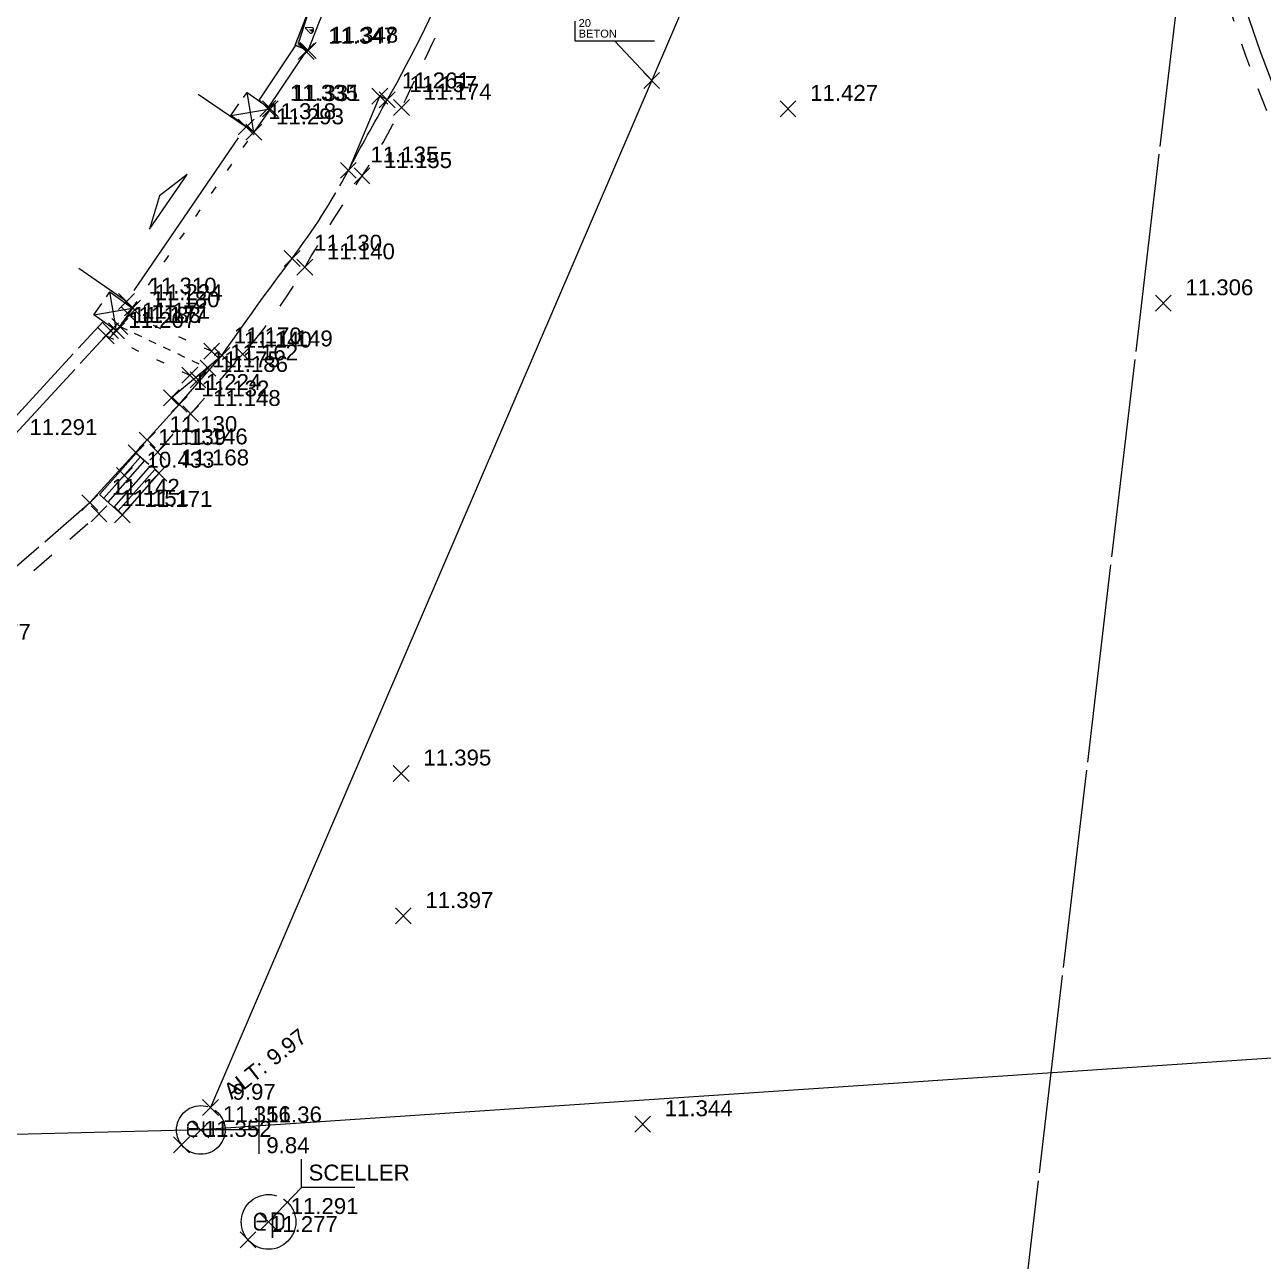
# Model space of a CAD drawing. Header units: metres. Extents: x 1224602 to 1224842, y 7187490 to 7187733.
# Drawn here: x 1224706.18 to 1224721.76, y 7187596.14 to 7187611.69 of the extents above; entities that cross this region are included whole.
import ezdxf
from ezdxf.enums import TextEntityAlignment as Align

# ---------------------------------------------------------------- set-up
doc = ezdxf.new("R2010")
doc.units = ezdxf.units.M
doc.header["$PDMODE"] = 3
doc.header["$PDSIZE"] = 0.1
for name, pattern in [('LL_0822', [2.5, 2.5, 0]), ('LL_0824', [0.35, 0.1, -0.25]), ('LL_0827', [0.2, 0.1, -0.1]), ('LL_0829', [0.6, 0.3, -0.3]), ('SL_1146', [2.5, 2.5, 0]), ('Socle_Continu', [2.5, 2.5, 0]), ('YL_2901', [2.5, 2.5, 0])]:
    doc.linetypes.add(name, pattern=pattern)
for name, color, linetype, lineweight in [('CLOTU_SCS', 212, 'Socle_Continu', 13), ('GAZFL_SCS', 40, 'Socle_Continu', 13), ('SIGTA_SCI', 7, 'Socle_Continu', 13), ('SIGTO_SCI', 255, 'Socle_Continu', 13), ('VOIRI_SCS', 7, 'Socle_Continu', 13)]:
    doc.layers.add(name, color=color, linetype=linetype, lineweight=lineweight)
for name, color, linetype, lineweight, true_color in [('EAUPL_SCI', 5, 'Socle_Continu', 13, 0x0000ff), ('EAUPL_SCS', 5, 'Socle_Continu', 13, 0x0000ff), ('EAUUS_PSI', 7, 'Socle_Continu', 13, 0x7f3f00), ('EAUUS_SCI', 7, 'Socle_Continu', 13, 0x7f3f00), ('EAUUS_SCS', 7, 'Socle_Continu', 13, 0x7f3f00), ('EAUUS_SCT', 7, 'Socle_Continu', 13, 0x7f3f00), ('SIGTS_PSS', 7, 'Socle_Continu', 13, 0x9966cc)]:
    doc.layers.add(name, color=color, linetype=linetype, lineweight=lineweight, true_color=true_color)
doc.styles.add('Reseaux', font='arial.ttf')
doc.styles.get("Standard").update_dxf_attribs({"font": 'arial.ttf'})
doc.linetypes.add('CL_0181', pattern='A,3,-0.15,0.4,-0.381,["eu",Standard,S=0.254,R=0,X=-0.2,Y=-0.1],-0.381,0.4,-0.15', length=4.862)

# ---------------------------------------------------------------- blocks, each defined once
blk = doc.blocks.new('YP_1521')
at = {"layer": 'SIGTO_SCI', "color": 7, "linetype": 'Socle_Continu'}
blk.add_point((0, 0), dxfattribs=at)
at = {"layer": 'SIGTA_SCI', "linetype": 'Socle_Continu'}
blk.add_attdef('ALT', (0.278, 0.099), '', height=0.2, dxfattribs=at)
at = {"layer": 'SIGTA_SCI', "linetype": 'Socle_Continu', "flags": 9}
blk.add_attdef('CALQUE_ALT', (1.69, -1.18), '', height=0.2, dxfattribs=at)
at = {"layer": 'SIGTO_SCI', "linetype": 'Socle_Continu', "flags": 9}
for tag, p in [('ID', (1.69, 0.105)), ('NATURE', (1.69, -0.216)), ('FAMILLE', (1.69, -0.538)), ('CALQUE', (1.69, -0.859)), ('PCRS', (1.69, -1.823))]:
    blk.add_attdef(tag, p, '', height=0.2, dxfattribs=at)
blk = doc.blocks.new('CP_0161')
at = {"layer": 'EAUUS_SCS', "linetype": 'Socle_Continu', "const_width": 0.0333, "flags": 128}
for points in [[(-0.071, -0.125), (-0.195, -0.125, -0.405328), (-0.27, -0.05), (-0.27, 0.075, -0.999132), (-0.071, 0.075), (-0.071, 0.025), (-0.245, 0.025)], [(0.054, 0.175), (0.054, -0.038, 0.410802), (0.141, -0.125), (0.253, -0.125), (0.253, 0.175)]]:
    blk.add_lwpolyline(points, format="xyb", dxfattribs=at)
at = {"layer": 'EAUUS_SCS', "linetype": 'Socle_Continu'}
blk.add_circle((0, 0), 0.5, dxfattribs=at)
at = {"layer": 'EAUUS_SCS', "linetype": 'Socle_Continu', "flags": 9}
for tag, p in [('ID', (0.989, 0.577)), ('NATURE', (0.989, 0.255)), ('FAMILLE', (0.989, -0.066)), ('CALQUE', (0.989, -0.387)), ('PCRS', (0.989, -0.709)), ('TYPE', (0.989, -1.03))]:
    blk.add_attdef(tag, p, '', height=0.2, dxfattribs=at)
blk = doc.blocks.new('BP_0081')
at = {"layer": 'EAUPL_SCS', "linetype": 'Socle_Continu', "const_width": 0.0333, "flags": 128}
for points in [[(-0.051, -0.144), (-0.176, -0.144, -0.424), (-0.251, -0.069), (-0.251, 0.056, -0.997785), (-0.051, 0.056), (-0.051, 0.006), (-0.226, 0.006)], [(0.073, -0.295), (0.073, 0.156), (0.186, 0.156, -0.410802), (0.273, 0.068), (0.273, -0.062, -0.396178), (0.186, -0.144), (0.098, -0.144)]]:
    blk.add_lwpolyline(points, format="xyb", dxfattribs=at)
at = {"layer": 'EAUPL_SCS', "linetype": 'Socle_Continu'}
blk.add_circle((0, 0), 0.5, dxfattribs=at)
at = {"layer": 'EAUPL_SCS', "linetype": 'Socle_Continu', "flags": 9}
for tag, p in [('ID', (0.931, 0.67)), ('NATURE', (0.931, 0.348)), ('FAMILLE', (0.931, 0.027)), ('CALQUE', (0.931, -0.294)), ('PCRS', (0.931, -0.615)), ('TYPE', (0.931, -0.937))]:
    blk.add_attdef(tag, p, '', height=0.2, dxfattribs=at)
blk = doc.blocks.new('BP_0089')
at = {"layer": 'EAUPL_SCS', "linetype": 'Socle_Continu'}
for p, q in [((1, 0.813), (-0.001, 0.812)), ((0, 0.625), (1, 0.626)), ((1, 0.376), (0, 0.375)), ((0, 0.187), (1, 0.188))]:
    blk.add_line(p, q, dxfattribs=at)
at = {"layer": 'EAUPL_SCS', "linetype": 'Socle_Continu', "flags": 128}
blk.add_lwpolyline([(0, 0), (-0.001, 1), (0.999, 1), (1, 0.001)], close=True, dxfattribs=at)
at = {"layer": 'EAUPL_SCS', "linetype": 'Socle_Continu', "flags": 9}
for tag, p in [('ID', (1.216, 0.998)), ('NATURE', (1.216, 0.676)), ('FAMILLE', (1.216, 0.355)), ('CALQUE', (1.216, 0.034)), ('PCRS', (1.216, -0.287))]:
    blk.add_attdef(tag, p, '', height=0.2, dxfattribs=at)
blk = doc.blocks.new('LP_0841')
at = {"layer": 'VOIRI_SCS', "linetype": 'Socle_Continu', "flags": 128}
blk.add_lwpolyline([(0, 0), (0, 0.5), (1, 0)], dxfattribs=at)
at = {"layer": 'VOIRI_SCS', "linetype": 'Socle_Continu', "flags": 9}
for tag, p in [('ID', (1.428, 0.548)), ('NATURE', (1.428, 0.227)), ('FAMILLE', (1.428, -0.095)), ('CALQUE', (1.428, -0.416)), ('PCRS', (1.428, -0.737))]:
    blk.add_attdef(tag, p, '', height=0.2, dxfattribs=at)
blk = doc.blocks.new('LP_0842')
at = {"layer": 'VOIRI_SCS', "linetype": 'Socle_Continu', "flags": 128}
blk.add_lwpolyline([(1, 0), (1, 0.5), (0, 0)], dxfattribs=at)
at = {"layer": 'VOIRI_SCS', "linetype": 'Socle_Continu', "flags": 9}
for tag, p in [('ID', (1.488, 0.614)), ('NATURE', (1.488, 0.292)), ('FAMILLE', (1.488, -0.029)), ('CALQUE', (1.488, -0.35)), ('PCRS', (1.488, -0.672))]:
    blk.add_attdef(tag, p, '', height=0.2, dxfattribs=at)
blk = doc.blocks.new('SP_1162')
at = {"layer": 'CLOTU_SCS', "linetype": 'Socle_Continu'}
for p, q in [((0, 0), (1, 1)), ((0, 1), (1, 0))]:
    blk.add_line(p, q, dxfattribs=at)
at = {"layer": 'CLOTU_SCS', "linetype": 'Socle_Continu', "flags": 128}
blk.add_lwpolyline([(1, 0), (0, 0), (0, 1), (1, 1)], close=True, dxfattribs=at)
at = {"layer": 'CLOTU_SCS', "linetype": 'Socle_Continu', "flags": 9}
for tag, p in [('ID', (1.089, 0.299)), ('NATURE', (1.089, -0.022)), ('FAMILLE', (1.089, -0.344)), ('CALQUE', (1.089, -0.665)), ('PCRS', (1.089, -0.986))]:
    blk.add_attdef(tag, p, '', height=0.2, dxfattribs=at)
blk = doc.blocks.new('SP_1161')
at = {"layer": 'CLOTU_SCS', "linetype": 'Socle_Continu'}
for p, q in [((0, 0), (0, 0.2745)), ((1, 0.2745), (1, 0)), ((0.5, 0.1545), (0.3438, 0.103)), ((0.6563, 0.103), (0.5, 0.1545)), ((0.3438, 0.103), (0.6563, 0.103)), ((0.0625, 0), (0.9375, 0))]:
    blk.add_line(p, q, dxfattribs=at)
at = {"layer": 'CLOTU_SCS', "linetype": 'Socle_Continu', "flags": 9}
for tag, p in [('ID', (1.3598, 0.3853)), ('NATURE', (1.3598, 0.0641)), ('FAMILLE', (1.3598, -0.2572)), ('CALQUE', (1.3598, -0.5785)), ('PCRS', (1.3598, -0.8998))]:
    blk.add_attdef(tag, p, '', height=0.2, dxfattribs=at)
blk = doc.blocks.new('JP_0703')
at = {"layer": 'GAZFL_SCS', "linetype": 'Socle_Continu'}
blk.add_hatch(color=256, dxfattribs=at).paths.add_polyline_path([(0, 0), (0, 0.359), (1, 0.359), (0.088, 0.3)])
h = blk.add_hatch(color=256, dxfattribs=at)
edge = h.paths.add_edge_path()
edge.add_line((0.505, 0.179), (0.471, 0.106))
edge.add_line((0.471, 0.106), (0.471, 0.096))
edge.add_ellipse((0.505, 0.099), major_axis=(-0.0336, 0), ratio=0.758629, start_angle=5.446, end_angle=174.554)
edge.add_line((0.538, 0.096), (0.538, 0.106))
edge.add_line((0.538, 0.106), (0.505, 0.179))
at = {"layer": 'GAZFL_SCS', "linetype": 'Socle_Continu', "flags": 128}
blk.add_lwpolyline([(0, 0.359), (0, 0), (1, 0), (1, 0.359)], close=True, dxfattribs=at)
at = {"layer": 'GAZFL_SCS', "linetype": 'Socle_Continu'}
blk.add_lwpolyline([(0, 0), (0, 0.359), (1, 0.359), (0.088, 0.3)], close=True, dxfattribs=at)
blk.add_lwpolyline([(0.578, 0.106), (0.578, 0.124), (0.505, 0.281), (0.432, 0.124), (0.432, 0.106, 0.066358), (0.436, 0.095, 0.1059), (0.452, 0.076, 0.086348), (0.476, 0.064, 0.076263), (0.505, 0.059, 0.076263), (0.534, 0.064, 0.086348), (0.557, 0.076, 0.1059), (0.574, 0.095, 0.066358)], format="xyb", close=True, dxfattribs=at)
at = {"layer": 'GAZFL_SCS', "linetype": 'Socle_Continu', "flags": 9}
for tag, p in [('ID', (1.013, 0.696)), ('NATURE', (1.013, 0.374)), ('FAMILLE', (1.013, 0.053)), ('CALQUE', (1.013, -0.268)), ('PCRS', (1.013, -0.589))]:
    blk.add_attdef(tag, p, '', height=0.2, dxfattribs=at)
blk = doc.blocks.new('*U37')
at = {"layer": 'EAUPL_SCI', "linetype": 'Socle_Continu'}
blk.add_line((0.414, 0.433), (0, 0), dxfattribs=at)
at = {"layer": 'EAUPL_SCI', "linetype": 'Socle_Continu', "flags": 128}
blk.add_lwpolyline([(1.087, 0.433), (0.414, 0.433), (0.414, 0.79)], dxfattribs=at)
at = {"layer": 'EAUPL_SCI', "linetype": 'Socle_Continu'}
blk.add_point((0, 0), dxfattribs=at)
blk.add_attdef('TXT', (0.503, 0.52), '', height=0.2, dxfattribs=at)
at = {"layer": 'EAUPL_SCI', "linetype": 'Socle_Continu', "flags": 9}
for tag, p in [('ID', (1.967, 0.144)), ('NATURE', (1.967, -0.177)), ('FAMILLE', (1.967, -0.499)), ('CALQUE', (1.967, -0.82)), ('PCRS', (1.967, -1.141))]:
    blk.add_attdef(tag, p, '', height=0.2, dxfattribs=at)
blk = doc.blocks.new('*U81')
at = {"layer": 'EAUUS_SCI', "linetype": 'Socle_Continu'}
blk.add_line((-0.926, 0.992), (0, 0), dxfattribs=at)
at = {"layer": 'EAUUS_SCI', "linetype": 'Socle_Continu', "flags": 128}
blk.add_lwpolyline([(0.074, 0.992), (-1.926, 0.992), (-1.926, 2.63)], dxfattribs=at)
at = {"layer": 'EAUUS_SCI', "linetype": 'Socle_Continu'}
blk.add_point((0, 0), dxfattribs=at)
for tag, p in [('TYPE', (-1.838, 2.425)), ('DIAM', (-1.838, 2.155)), ('NBR', (-1.838, 1.876)), ('LARG', (-1.838, 1.611)), ('HAUT', (-1.838, 1.345)), ('MATER', (-1.838, 1.079))]:
    blk.add_attdef(tag, p, '', height=0.2, dxfattribs=at)
at = {"layer": 'EAUUS_SCI', "linetype": 'Socle_Continu', "flags": 9}
for tag, p in [('ID', (2.47, 1.418)), ('NATURE', (2.47, 1.097)), ('FAMILLE', (2.47, 0.776)), ('CALQUE', (2.47, 0.454))]:
    blk.add_attdef(tag, p, '', height=0.2, dxfattribs=at)
blk = doc.blocks.new('CP_2101')
at = {"layer": 'EAUUS_PSI', "linetype": 'Socle_Continu'}
blk.add_line((0.733, 0), (0, 0), dxfattribs=at)
at = {"layer": 'EAUUS_PSI', "linetype": 'Socle_Continu', "flags": 128}
blk.add_lwpolyline([(0.733, -0.3), (0.733, 0.3)], dxfattribs=at)
at = {"layer": 'EAUUS_PSI', "linetype": 'Socle_Continu'}
blk.add_point((0, 0), dxfattribs=at)
at = {"layer": 'EAUUS_PSI', "linetype": 'Socle_Continu', "style": 'Reseaux', "flags": 9}
for tag, p in [('ID', (2.525, 0.541)), ('NATURE', (2.525, 0.22))]:
    blk.add_attdef(tag, p, '', height=0.2, dxfattribs=at)
at = {"layer": 'EAUUS_PSI', "linetype": 'Socle_Continu'}
for tag, p in [('TAMPON', (0.824, 0.196)), ('RADIER', (0.824, -0.192))]:
    blk.add_attdef(tag, text='', height=0.2, dxfattribs=at).set_placement(p, align=Align.MIDDLE_LEFT)
at = {"layer": 'EAUUS_PSI', "linetype": 'Socle_Continu', "flags": 9}
for tag, p in [('FAMILLE', (2.525, -0.101)), ('CALQUE', (2.525, -0.423))]:
    blk.add_attdef(tag, p, '', height=0.2, dxfattribs=at)
blk = doc.blocks.new('CP_0169')
at = {"layer": 'EAUUS_SCI', "linetype": 'Socle_Continu'}
blk.add_point((0, 0), dxfattribs=at)
at = {"layer": 'EAUUS_SCI', "linetype": 'Socle_Continu', "insert": (0.268, 0.01), "char_height": 0.2, "attachment_point": 4}
blk.add_mtext_dynamic_manual_height_columns('\\pxql;ALT:', width=0.46273, gutter_width=1, heights=[0], dxfattribs=at)
at = {"layer": 'EAUUS_SCI', "linetype": 'Socle_Continu', "style": 'Reseaux', "flags": 9}
for tag, p in [('ID', (2.066, 0.187)), ('NATURE', (2.066, -0.134))]:
    blk.add_attdef(tag, p, '', height=0.2, dxfattribs=at)
at = {"layer": 'EAUUS_SCI', "linetype": 'Socle_Continu'}
blk.add_attdef('ALT', text='', height=0.2, dxfattribs=at).set_placement((0.952, 0.01), align=Align.MIDDLE_LEFT)
at = {"layer": 'EAUUS_SCI', "linetype": 'Socle_Continu', "flags": 9}
for tag, p in [('FAMILLE', (2.066, -0.456)), ('CALQUE', (2.066, -0.777)), ('TYPE', (2.066, -1.098))]:
    blk.add_attdef(tag, p, '', height=0.2, dxfattribs=at)

msp = doc.modelspace()

# ---------------------------------------------------------------- linework, layer by layer
at = {"layer": 'CLOTU_SCS', "linetype": 'SL_1146', "flags": 128}
for points in [[(1224709.125, 7187610.732), (1224709.595, 7187611.434)], [(1224709.248, 7187610.645), (1224709.72, 7187611.35)], [(1224688.137, 7187600.246), (1224693.511, 7187600.6), (1224695.502, 7187600.91), (1224697.397, 7187601.394), (1224699.285, 7187602.149), (1224701.052, 7187603.022), (1224702.731, 7187604.058), (1224704.326, 7187605.24), (1224705.857, 7187606.537), (1224707.166, 7187607.957)], [(1224688.132, 7187600.096), (1224693.527, 7187600.451), (1224695.532, 7187600.763), (1224697.444, 7187601.251), (1224699.346, 7187602.012), (1224701.125, 7187602.89), (1224702.816, 7187603.933), (1224704.419, 7187605.122), (1224705.961, 7187606.429), (1224707.289, 7187607.87)]]:
    msp.add_lwpolyline(points, dxfattribs=at)
at = {"layer": 'EAUUS_SCT', "linetype": 'CL_0181', "flags": 128}
for points in [[(1224719.622, 7187623.902), (1224708.517, 7187598.069)], [(1224738.541, 7187599.807), (1224708.396, 7187597.788)], [(1224708.396, 7187597.788), (1224684.316, 7187597.188)]]:
    msp.add_lwpolyline(points, dxfattribs=at)
at = {"layer": 'SIGTS_PSS', "linetype": 'YL_2901', "flags": 128}
msp.add_lwpolyline([(1224718.643, 7187594.665), (1224724.194, 7187641.786), (1224743.464, 7187686.347), (1224774.759, 7187705.496), (1224807.6, 7187693.028), (1224838.124, 7187643.847), (1224818.746, 7187610.542), (1224772.174, 7187599.12)], close=True, dxfattribs=at)
at = {"layer": 'VOIRI_SCS', "linetype": 'LL_0822', "flags": 128}
for points in [[(1224765.756, 7187604.088), (1224760.753, 7187603.568), (1224760.261, 7187603.519), (1224753.736, 7187602.864), (1224749.646, 7187602.456), (1224746.617, 7187602.155), (1224740.935, 7187601.591), (1224738.063, 7187601.312), (1224737.046, 7187601.286), (1224736.029, 7187601.284), (1224735.519, 7187601.299), (1224735.009, 7187601.328), (1224734.5, 7187601.373), (1224733.992, 7187601.434), (1224733.486, 7187601.513), (1224732.984, 7187601.609), (1224732.485, 7187601.723), (1224731.992, 7187601.856), (1224731.497, 7187602.009), (1224731.007, 7187602.178), (1224730.521, 7187602.36), (1224730.04, 7187602.556), (1224729.565, 7187602.767), (1224729.097, 7187602.992), (1224728.637, 7187603.232), (1224728.186, 7187603.489), (1224727.652, 7187603.823), (1224727.134, 7187604.18), (1224726.631, 7187604.56), (1224726.145, 7187604.961), (1224725.676, 7187605.381), (1224725.226, 7187605.821), (1224724.794, 7187606.279), (1224724.382, 7187606.754), (1224724.063, 7187607.152), (1224723.757, 7187607.561), (1224723.463, 7187607.979), (1224723.183, 7187608.406), (1224722.916, 7187608.842), (1224722.663, 7187609.286), (1224722.425, 7187609.739), (1224722.203, 7187610.199), (1224722.035, 7187610.577), (1224721.878, 7187610.959), (1224721.731, 7187611.346), (1224721.595, 7187611.737), (1224721.469, 7187612.131), (1224721.354, 7187612.529), (1224721.249, 7187612.93), (1224721.155, 7187613.333), (1224721.071, 7187613.739), (1224720.997, 7187614.146), (1224720.934, 7187614.556), (1224720.882, 7187614.967), (1224720.842, 7187615.379), (1224720.814, 7187615.791), (1224720.798, 7187616.205), (1224720.794, 7187616.618), (1224720.817, 7187617.333), (1224720.876, 7187618.046), (1224720.97, 7187618.755), (1224721.097, 7187619.459), (1224721.256, 7187620.156), (1224721.443, 7187620.845), (1224721.656, 7187621.527), (1224721.892, 7187622.201), (1224722.242, 7187623.106), (1224722.611, 7187624.003), (1224723.962, 7187627.17), (1224724.393, 7187628.153), (1224727.055, 7187634.359), (1224730.809, 7187643.029), (1224731.312, 7187644.19), (1224731.69, 7187645.009), (1224732.487, 7187646.877), (1224732.887, 7187647.833), (1224734.074, 7187650.571), (1224734.978, 7187652.717), (1224735.302, 7187653.413), (1224735.711, 7187654.302), (1224736.233, 7187655.516), (1224736.644, 7187656.479), (1224737.872, 7187659.325), (1224738.555, 7187660.943), (1224738.975, 7187661.854), (1224739.77, 7187663.709), (1224740.175, 7187664.642), (1224743.342, 7187671.957), (1224744.161, 7187673.942), (1224744.471, 7187674.59), (1224745.44, 7187676.888), (1224745.87, 7187677.87), (1224748.547, 7187684.085), (1224750.938, 7187689.568), (1224751.235, 7187690.257), (1224751.547, 7187690.936), (1224751.713, 7187691.27), (1224751.887, 7187691.598), (1224752.073, 7187691.919), (1224752.27, 7187692.232), (1224752.481, 7187692.537), (1224752.704, 7187692.834), (1224752.937, 7187693.125), (1224753.179, 7187693.409), (1224753.686, 7187693.96), (1224754.213, 7187694.495), (1224754.825, 7187695.082), (1224755.139, 7187695.366), (1224755.458, 7187695.641), (1224755.785, 7187695.905), (1224756.121, 7187696.157), (1224756.466, 7187696.395), (1224756.821, 7187696.618), (1224757.187, 7187696.825), (1224757.562, 7187697.016), (1224757.945, 7187697.193), (1224758.335, 7187697.355), (1224758.732, 7187697.503), (1224759.134, 7187697.638), (1224759.54, 7187697.76), (1224759.95, 7187697.87), (1224760.391, 7187697.974), (1224760.833, 7187698.065), (1224761.278, 7187698.141), (1224761.724, 7187698.204), (1224762.172, 7187698.251), (1224762.621, 7187698.284), (1224763.07, 7187698.301), (1224763.52, 7187698.303), (1224763.969, 7187698.289), (1224764.418, 7187698.258), (1224764.865, 7187698.212), (1224765.311, 7187698.149), (1224765.754, 7187698.071), (1224766.194, 7187697.978), (1224766.631, 7187697.869), (1224767.063, 7187697.746), (1224768.022, 7187697.426), (1224773.664, 7187695.365), (1224774.65, 7187694.999), (1224776.541, 7187694.297), (1224779.551, 7187693.215), (1224781.452, 7187692.517), (1224782.409, 7187692.163), (1224789.02, 7187689.748), (1224794.812, 7187687.649), (1224796.715, 7187686.936), (1224798.63, 7187686.235), (1224799.594, 7187685.906), (1224800.392, 7187685.602), (1224801.043, 7187685.358), (1224803.602, 7187684.417), (1224803.974, 7187684.275), (1224804.587, 7187684.058), (1224805.769, 7187683.62), (1224806.716, 7187683.256), (1224807.657, 7187682.876), (1224808.591, 7187682.475), (1224809.514, 7187682.049), (1224810.425, 7187681.594), (1224810.873, 7187681.354), (1224811.317, 7187681.104), (1224811.754, 7187680.844), (1224812.183, 7187680.573), (1224812.604, 7187680.289), (1224813.017, 7187679.994), (1224813.369, 7187679.725), (1224813.713, 7187679.446), (1224814.05, 7187679.159), (1224814.381, 7187678.864), (1224815.024, 7187678.251), (1224815.642, 7187677.613), (1224816.239, 7187676.956), (1224816.815, 7187676.282), (1224817.369, 7187675.59), (1224817.897, 7187674.879), (1224818.235, 7187674.394), (1224818.558, 7187673.899), (1224818.865, 7187673.395), (1224819.16, 7187672.883), (1224819.488, 7187672.293), (1224819.967, 7187671.428), (1224820.285, 7187670.855), (1224821.615, 7187668.148), (1224823.356, 7187664.533), (1224824.765, 7187661.692), (1224826.493, 7187658.166), (1224826.933, 7187657.251), (1224827.826, 7187655.428), (1224828.265, 7187654.541), (1224830.023, 7187650.926), (1224830.695, 7187649.575), (1224831.02, 7187648.894), (1224831.329, 7187648.204), (1224831.622, 7187647.498), (1224831.888, 7187646.782), (1224832.12, 7187646.056), (1224832.222, 7187645.689), (1224832.313, 7187645.319), (1224832.392, 7187644.947), (1224832.461, 7187644.572), (1224832.571, 7187643.818), (1224832.654, 7187643.059), (1224832.718, 7187642.298), (1224832.774, 7187641.498), (1224832.817, 7187640.698), (1224832.843, 7187639.897), (1224832.85, 7187639.256), (1224832.849, 7187639.095), (1224832.831, 7187638.292), (1224832.784, 7187637.491), (1224832.702, 7187636.693), (1224832.647, 7187636.296), (1224832.58, 7187635.901), (1224832.498, 7187635.484), (1224832.404, 7187635.07), (1224832.186, 7187634.248), (1224831.932, 7187633.433), (1224831.652, 7187632.626), (1224831.532, 7187632.297), (1224831.354, 7187631.826), (1224831.034, 7187631.034), (1224830.683, 7187630.259), (1224830.494, 7187629.878), (1224830.292, 7187629.504), (1224829.941, 7187628.912), (1224829.563, 7187628.335), (1224829.163, 7187627.771), (1224828.749, 7187627.217), (1224828.586, 7187627.004), (1224827.897, 7187626.129), (1224827.459, 7187625.596), (1224827.012, 7187625.072), (1224826.463, 7187624.456), (1224825.9, 7187623.852), (1224825.327, 7187623.257), (1224824.746, 7187622.67), (1224824.554, 7187622.48), (1224823.566, 7187621.515), (1224822.372, 7187620.376), (1224821.202, 7187619.29), (1224820.605, 7187618.762), (1224820.096, 7187618.333), (1224819.995, 7187618.25), (1224819.369, 7187617.756), (1224818.732, 7187617.277), (1224817.439, 7187616.343)], [(1224706.999, 7187605.677), (1224707.722, 7187606.465), (1224708.125, 7187606.913), (1224708.659, 7187607.529)], [(1224689.809, 7187598.948), (1224690.84, 7187598.995), (1224691.603, 7187599.034), (1224691.842, 7187599.048), (1224692.366, 7187599.084), (1224693.128, 7187599.15), (1224693.889, 7187599.235), (1224694.647, 7187599.341), (1224695.401, 7187599.471), (1224696.149, 7187599.625), (1224696.891, 7187599.808), (1224697.443, 7187599.965), (1224697.991, 7187600.139), (1224698.534, 7187600.328), (1224699.071, 7187600.533), (1224699.603, 7187600.753), (1224700.128, 7187600.987), (1224700.648, 7187601.234), (1224701.161, 7187601.495), (1224701.17, 7187601.5), (1224701.667, 7187601.768), (1224702.166, 7187602.053), (1224702.659, 7187602.35), (1224703.144, 7187602.658), (1224703.622, 7187602.977), (1224704.092, 7187603.307), (1224704.554, 7187603.648), (1224705.009, 7187603.998), (1224705.515, 7187604.407), (1224706.014, 7187604.825), (1224706.999, 7187605.677)]]:
    msp.add_lwpolyline(points, dxfattribs=at)
msp.add_lwpolyline([(1224708.659, 7187607.529, -0.008716), (1224709.544, 7187608.747, 0.038404), (1224710.252, 7187609.856, -0.00666), (1224710.742, 7187610.742, 0.030928), (1224711.633, 7187612.556, -0.003445), (1224711.84, 7187613.044), (1224713.495, 7187616.867), (1224713.898, 7187617.802), (1224714.715, 7187619.67), (1224715.126, 7187620.596), (1224716.749, 7187624.346), (1224718.919, 7187629.362), (1224719.276, 7187630.193), (1224720.648, 7187633.389), (1224721.058, 7187634.314), (1224722.076, 7187636.668), (1224722.268, 7187637.111), (1224724.256, 7187641.759), (1224725.07, 7187643.617), (1224725.481, 7187644.541), (1224726.27, 7187646.385), (1224726.698, 7187647.323), (1224727.373, 7187648.914), (1224730.291, 7187655.662), (1224730.71, 7187656.624), (1224731.505, 7187658.475), (1224731.901, 7187659.4), (1224732.838, 7187661.527), (1224737.534, 7187672.401), (1224737.927, 7187673.325), (1224738.322, 7187674.257), (1224739.227, 7187676.315), (1224740.334, 7187678.891), (1224740.735, 7187679.819), (1224744.681, 7187688.986), (1224746.133, 7187692.369)], format="xyb", dxfattribs=at)
at = {"layer": 'VOIRI_SCS', "linetype": 'LL_0829', "flags": 128}
for points in [[(1224707.853, 7187606.311), (1224708.268, 7187606.794), (1224708.923, 7187607.543, 0.050103), (1224709.705, 7187608.638, -0.019695), (1224710.424, 7187609.786, 0.036797), (1224710.922, 7187610.645, 0.003984), (1224711.803, 7187612.5, 0.00713), (1224712.008, 7187612.956), (1224714.059, 7187617.711), (1224714.884, 7187619.587), (1224716.93, 7187624.259), (1224719.092, 7187629.291), (1224719.165, 7187629.254), (1224719.215, 7187629.302), (1224719.249, 7187629.358)], [(1224723.576, 7187607.477, -0.05811), (1224722.001, 7187610.156, -0.047132), (1224720.969, 7187613.258, -0.060293), (1224720.612, 7187616.599, -0.048381), (1224720.954, 7187619.679, -0.038777), (1224721.709, 7187622.26, -0.009806), (1224722.442, 7187624.086), (1224723.739, 7187627.14), (1224723.683, 7187627.222), (1224723.615, 7187627.362)]]:
    msp.add_lwpolyline(points, format="xyb", dxfattribs=at)
at = {"layer": 'VOIRI_SCS', "linetype": 'LL_0824', "flags": 128}
for points in [[(1224707.537, 7187608.125), (1224709.064, 7187610.337)], [(1224708.532, 7187607.581), (1224707.499, 7187608.036)], [(1224707.206, 7187607.776), (1224708.258, 7187607.279), (1224708.36, 7187607.222)]]:
    msp.add_lwpolyline(points, dxfattribs=at)
at = {"layer": 'VOIRI_SCS', "linetype": 'LL_0827', "flags": 128}
msp.add_lwpolyline([(1224707.378, 7187607.893), (1224708.486, 7187607.369)], dxfattribs=at)
at = {"layer": 'VOIRI_SCS', "linetype": 'LL_0829', "flags": 128}
msp.add_lwpolyline([(1224689.8, 7187598.76), (1224690.82, 7187598.787), (1224691.591, 7187598.84), (1224691.856, 7187598.863), (1224692.363, 7187598.908), (1224693.136, 7187598.983), (1224693.907, 7187599.071), (1224694.675, 7187599.174), (1224695.439, 7187599.299), (1224696.198, 7187599.449), (1224696.95, 7187599.629), (1224697.505, 7187599.786), (1224698.056, 7187599.961), (1224698.602, 7187600.153), (1224699.142, 7187600.362), (1224699.676, 7187600.586), (1224700.205, 7187600.824), (1224700.727, 7187601.076), (1224701.244, 7187601.34), (1224701.273, 7187601.355), (1224701.754, 7187601.616), (1224702.257, 7187601.903), (1224702.754, 7187602.2), (1224703.243, 7187602.509), (1224703.725, 7187602.829), (1224704.199, 7187603.16), (1224704.666, 7187603.501), (1224705.124, 7187603.853), (1224705.631, 7187604.262), (1224706.13, 7187604.681), (1224707.115, 7187605.536)], dxfattribs=at)

# ---------------------------------------------------------------- block references
at = {"layer": 'CLOTU_SCS', "linetype": 'Socle_Continu', "xscale": 2.659786162442797, "yscale": 2.659786162442797, "rotation": 55.57013881049378}
msp.add_blockref('SP_1161', (1224707.461, 7187608.208), dxfattribs=at)
at = {"layer": 'CLOTU_SCS', "color": 6, "linetype": 'Socle_Continu'}
for p, xscale, yscale, rotation in [((1224709.064, 7187610.337), 0.3583339667203305, 0.3583339667203305, 54.6176759774476), ((1224707.335, 7187607.838), 0.35076092211051, 0.35076092211051, 54.83416184898099)]:
    msp.add_blockref('SP_1162', p, dxfattribs=dict(at, xscale=xscale, yscale=yscale, rotation=rotation))
at = {"layer": 'EAUPL_SCI', "linetype": 'Socle_Continu'}
msp.add_blockref('*U37', (1224709.248, 7187596.632), dxfattribs=at).add_auto_attribs({'TXT': 'SCELLER'})
at = {"layer": 'EAUPL_SCS', "linetype": 'Socle_Continu', "xscale": 0.6964618222955244, "yscale": 0.3849032440265037, "rotation": 48.48149622513311}
msp.add_blockref('BP_0089', (1224707.408, 7187605.525), dxfattribs=at)
at = {"layer": 'EAUPL_SCS', "linetype": 'Socle_Continu', "xscale": 0.6880163445048886, "yscale": 0.6880163445048886}
msp.add_blockref('BP_0081', (1224709.248, 7187596.632), dxfattribs=at)
at = {"layer": 'EAUUS_PSI', "linetype": 'Socle_Continu'}
msp.add_blockref('CP_2101', (1224708.396, 7187597.788), dxfattribs=at).add_auto_attribs({'TAMPON': '11.36', 'RADIER': '9.84'})
at = {"layer": 'EAUUS_SCI', "linetype": 'Socle_Continu', "xscale": 0.5, "yscale": 0.5, "zscale": 0.5}
msp.add_blockref('*U81', (1224714.069, 7187610.986), dxfattribs=at).add_auto_attribs({'TYPE': 'TRANSPORT', 'DIAM': 'Ø200', 'NBR': '1', 'LARG': '20', 'HAUT': '20', 'MATER': 'BETON'})
at = {"layer": 'EAUUS_SCI', "linetype": 'Socle_Continu', "rotation": 38.10133011316961}
msp.add_blockref('CP_0169', (1224708.517, 7187598.069), dxfattribs=at).add_auto_attribs({'ALT': '9.97'})
at = {"layer": 'EAUUS_SCS', "linetype": 'Socle_Continu', "xscale": 0.6118159216341392, "yscale": 0.6118159216341392}
msp.add_blockref('CP_0161', (1224708.396, 7187597.788), dxfattribs=at)
at = {"layer": 'GAZFL_SCS', "linetype": 'Socle_Continu', "xscale": 0.4954802508870716, "yscale": 0.4954802508870716, "rotation": 68.46483800218164}
msp.add_blockref('JP_0703', (1224709.747, 7187611.364), dxfattribs=at)
at = {"layer": 'SIGTO_SCI', "linetype": 'Socle_Continu'}
ref = msp.add_blockref('YP_1521', (1224709.72, 7187611.35), dxfattribs=at)
ref.add_attrib('ALT', '11.347', (1224709.998, 7187611.449), dxfattribs={"layer": 'SIGTA_SCI', "linetype": 'Socle_Continu', "height": 0.2})
ref = msp.add_blockref('YP_1521', (1224709.747, 7187611.364), dxfattribs=at)
ref.add_attrib('ALT', '11.348', (1224710.025, 7187611.462), dxfattribs={"layer": 'SIGTA_SCI', "linetype": 'Socle_Continu', "height": 0.2})
ref = msp.add_blockref('YP_1521', (1224710.647, 7187610.788), dxfattribs=at)
ref.add_attrib('ALT', '11.261', (1224710.925, 7187610.887), dxfattribs={"layer": 'SIGTA_SCI', "linetype": 'Socle_Continu', "height": 0.2})
ref = msp.add_blockref('YP_1521', (1224709.24, 7187610.633), dxfattribs=at)
ref.add_attrib('ALT', '11.335', (1224709.518, 7187610.732), dxfattribs={"layer": 'SIGTA_SCI', "linetype": 'Socle_Continu', "height": 0.2})
ref = msp.add_blockref('YP_1521', (1224709.271, 7187610.629), dxfattribs=at)
ref.add_attrib('ALT', '11.331', (1224709.549, 7187610.728), dxfattribs={"layer": 'SIGTA_SCI', "linetype": 'Socle_Continu', "height": 0.2})
ref = msp.add_blockref('YP_1521', (1224710.742, 7187610.742), dxfattribs=at)
ref.add_attrib('ALT', '11.157', (1224711.02, 7187610.841), dxfattribs={"layer": 'SIGTA_SCI', "linetype": 'Socle_Continu', "height": 0.2})
ref = msp.add_blockref('YP_1521', (1224710.922, 7187610.645), dxfattribs=at)
ref.add_attrib('ALT', '11.174', (1224711.2, 7187610.744), dxfattribs={"layer": 'SIGTA_SCI', "linetype": 'Socle_Continu', "height": 0.2})
ref = msp.add_blockref('YP_1521', (1224715.785, 7187610.631), dxfattribs=at)
ref.add_attrib('ALT', '11.427', (1224716.063, 7187610.73), dxfattribs={"layer": 'SIGTA_SCI', "linetype": 'Socle_Continu', "height": 0.2})
ref = msp.add_blockref('YP_1521', (1224708.965, 7187610.401), dxfattribs=at)
ref.add_attrib('ALT', '11.318', (1224709.243, 7187610.5), dxfattribs={"layer": 'SIGTA_SCI', "linetype": 'Socle_Continu', "height": 0.2})
ref = msp.add_blockref('YP_1521', (1224709.064, 7187610.337), dxfattribs=at)
ref.add_attrib('ALT', '11.293', (1224709.342, 7187610.435), dxfattribs={"layer": 'SIGTA_SCI', "linetype": 'Socle_Continu', "height": 0.2})
ref = msp.add_blockref('YP_1521', (1224710.252, 7187609.856), dxfattribs=at)
ref.add_attrib('ALT', '11.135', (1224710.53, 7187609.955), dxfattribs={"layer": 'SIGTA_SCI', "linetype": 'Socle_Continu', "height": 0.2})
ref = msp.add_blockref('YP_1521', (1224710.424, 7187609.786), dxfattribs=at)
ref.add_attrib('ALT', '11.155', (1224710.702, 7187609.885), dxfattribs={"layer": 'SIGTA_SCI', "linetype": 'Socle_Continu', "height": 0.2})
ref = msp.add_blockref('YP_1521', (1224709.544, 7187608.747), dxfattribs=at)
ref.add_attrib('ALT', '11.130', (1224709.822, 7187608.846), dxfattribs={"layer": 'SIGTA_SCI', "linetype": 'Socle_Continu', "height": 0.2})
ref = msp.add_blockref('YP_1521', (1224709.705, 7187608.638), dxfattribs=at)
ref.add_attrib('ALT', '11.140', (1224709.983, 7187608.737), dxfattribs={"layer": 'SIGTA_SCI', "linetype": 'Socle_Continu', "height": 0.2})
ref = msp.add_blockref('YP_1521', (1224707.461, 7187608.208), dxfattribs=at)
ref.add_attrib('ALT', '11.310', (1224707.739, 7187608.306), dxfattribs={"layer": 'SIGTA_SCI', "linetype": 'Socle_Continu', "height": 0.2})
ref = msp.add_blockref('YP_1521', (1224707.537, 7187608.125), dxfattribs=at)
ref.add_attrib('ALT', '11.224', (1224707.814, 7187608.223), dxfattribs={"layer": 'SIGTA_SCI', "linetype": 'Socle_Continu', "height": 0.2})
ref = msp.add_blockref('YP_1521', (1224720.507, 7187608.186), dxfattribs=at)
ref.add_attrib('ALT', '11.306', (1224720.785, 7187608.285), dxfattribs={"layer": 'SIGTA_SCI', "linetype": 'Socle_Continu', "height": 0.2})
ref = msp.add_blockref('YP_1521', (1224707.499, 7187608.036), dxfattribs=at)
ref.add_attrib('ALT', '11.180', (1224707.777, 7187608.135), dxfattribs={"layer": 'SIGTA_SCI', "linetype": 'Socle_Continu', "height": 0.2})
ref = msp.add_blockref('YP_1521', (1224707.262, 7187607.84), dxfattribs=at)
ref.add_attrib('ALT', '11.183', (1224707.54, 7187607.939), dxfattribs={"layer": 'SIGTA_SCI', "linetype": 'Socle_Continu', "height": 0.2})
ref = msp.add_blockref('YP_1521', (1224707.335, 7187607.838), dxfattribs=at)
ref.add_attrib('ALT', '11.177', (1224707.612, 7187607.937), dxfattribs={"layer": 'SIGTA_SCI', "linetype": 'Socle_Continu', "height": 0.2})
ref = msp.add_blockref('YP_1521', (1224707.378, 7187607.893), dxfattribs=at)
ref.add_attrib('ALT', '11.171', (1224707.656, 7187607.992), dxfattribs={"layer": 'SIGTA_SCI', "linetype": 'Socle_Continu', "height": 0.2})
ref = msp.add_blockref('YP_1521', (1224707.206, 7187607.776), dxfattribs=at)
ref.add_attrib('ALT', '11.207', (1224707.484, 7187607.875), dxfattribs={"layer": 'SIGTA_SCI', "linetype": 'Socle_Continu', "height": 0.2})
ref = msp.add_blockref('YP_1521', (1224708.532, 7187607.581), dxfattribs=at)
ref.add_attrib('ALT', '11.170', (1224708.81, 7187607.68), dxfattribs={"layer": 'SIGTA_SCI', "linetype": 'Socle_Continu', "height": 0.2})
ref = msp.add_blockref('YP_1521', (1224708.659, 7187607.529), dxfattribs=at)
ref.add_attrib('ALT', '11.140', (1224708.937, 7187607.627), dxfattribs={"layer": 'SIGTA_SCI', "linetype": 'Socle_Continu', "height": 0.2})
ref = msp.add_blockref('YP_1521', (1224708.923, 7187607.543), dxfattribs=at)
ref.add_attrib('ALT', '11.149', (1224709.201, 7187607.642), dxfattribs={"layer": 'SIGTA_SCI', "linetype": 'Socle_Continu', "height": 0.2})
ref = msp.add_blockref('YP_1521', (1224708.486, 7187607.369), dxfattribs=at)
ref.add_attrib('ALT', '11.162', (1224708.764, 7187607.467), dxfattribs={"layer": 'SIGTA_SCI', "linetype": 'Socle_Continu', "height": 0.2})
ref = msp.add_blockref('YP_1521', (1224708.258, 7187607.279), dxfattribs=at)
ref.add_attrib('ALT', '11.175', (1224708.536, 7187607.378), dxfattribs={"layer": 'SIGTA_SCI', "linetype": 'Socle_Continu', "height": 0.2})
ref = msp.add_blockref('YP_1521', (1224708.36, 7187607.222), dxfattribs=at)
ref.add_attrib('ALT', '11.186', (1224708.638, 7187607.321), dxfattribs={"layer": 'SIGTA_SCI', "linetype": 'Socle_Continu', "height": 0.2})
ref = msp.add_blockref('YP_1521', (1224708.025, 7187606.996), dxfattribs=at)
ref.add_attrib('ALT', '11.224', (1224708.302, 7187607.094), dxfattribs={"layer": 'SIGTA_SCI', "linetype": 'Socle_Continu', "height": 0.2})
ref = msp.add_blockref('YP_1521', (1224708.125, 7187606.913), dxfattribs=at)
ref.add_attrib('ALT', '11.132', (1224708.403, 7187607.012), dxfattribs={"layer": 'SIGTA_SCI', "linetype": 'Socle_Continu', "height": 0.2})
ref = msp.add_blockref('YP_1521', (1224708.268, 7187606.794), dxfattribs=at)
ref.add_attrib('ALT', '11.148', (1224708.546, 7187606.893), dxfattribs={"layer": 'SIGTA_SCI', "linetype": 'Socle_Continu', "height": 0.2})
ref = msp.add_blockref('YP_1521', (1224705.961, 7187606.429), dxfattribs=at)
ref.add_attrib('ALT', '11.291', (1224706.239, 7187606.527), dxfattribs={"layer": 'SIGTA_SCI', "linetype": 'Socle_Continu', "height": 0.2})
ref = msp.add_blockref('YP_1521', (1224707.722, 7187606.465), dxfattribs=at)
ref.add_attrib('ALT', '11.130', (1224708, 7187606.564), dxfattribs={"layer": 'SIGTA_SCI', "linetype": 'Socle_Continu', "height": 0.2})
ref = msp.add_blockref('YP_1521', (1224707.583, 7187606.303), dxfattribs=at)
ref.add_attrib('ALT', '11.139', (1224707.86, 7187606.402), dxfattribs={"layer": 'SIGTA_SCI', "linetype": 'Socle_Continu', "height": 0.2})
ref = msp.add_blockref('YP_1521', (1224707.853, 7187606.311), dxfattribs=at)
ref.add_attrib('ALT', '11.146', (1224708.131, 7187606.41), dxfattribs={"layer": 'SIGTA_SCI', "linetype": 'Socle_Continu', "height": 0.2})
ref = msp.add_blockref('YP_1521', (1224707.435, 7187606.018), dxfattribs=at)
ref.add_attrib('ALT', '10.433', (1224707.713, 7187606.117), dxfattribs={"layer": 'SIGTA_SCI', "linetype": 'Socle_Continu', "height": 0.2})
ref = msp.add_blockref('YP_1521', (1224707.87, 7187606.047), dxfattribs=at)
ref.add_attrib('ALT', '11.168', (1224708.148, 7187606.146), dxfattribs={"layer": 'SIGTA_SCI', "linetype": 'Socle_Continu', "height": 0.2})
ref = msp.add_blockref('YP_1521', (1224706.999, 7187605.677), dxfattribs=at)
ref.add_attrib('ALT', '11.142', (1224707.277, 7187605.776), dxfattribs={"layer": 'SIGTA_SCI', "linetype": 'Socle_Continu', "height": 0.2})
ref = msp.add_blockref('YP_1521', (1224707.115, 7187605.536), dxfattribs=at)
ref.add_attrib('ALT', '11.151', (1224707.393, 7187605.635), dxfattribs={"layer": 'SIGTA_SCI', "linetype": 'Socle_Continu', "height": 0.2})
ref = msp.add_blockref('YP_1521', (1224707.408, 7187605.525), dxfattribs=at)
ref.add_attrib('ALT', '11.171', (1224707.686, 7187605.624), dxfattribs={"layer": 'SIGTA_SCI', "linetype": 'Socle_Continu', "height": 0.2})
ref = msp.add_blockref('YP_1521', (1224705.124, 7187603.853), dxfattribs=at)
ref.add_attrib('ALT', '11.177', (1224705.402, 7187603.952), dxfattribs={"layer": 'SIGTA_SCI', "linetype": 'Socle_Continu', "height": 0.2})
ref = msp.add_blockref('YP_1521', (1224710.918, 7187602.272), dxfattribs=at)
ref.add_attrib('ALT', '11.395', (1224711.196, 7187602.371), dxfattribs={"layer": 'SIGTA_SCI', "linetype": 'Socle_Continu', "height": 0.2})
ref = msp.add_blockref('YP_1521', (1224710.944, 7187600.481), dxfattribs=at)
ref.add_attrib('ALT', '11.397', (1224711.222, 7187600.579), dxfattribs={"layer": 'SIGTA_SCI', "linetype": 'Socle_Continu', "height": 0.2})
ref = msp.add_blockref('YP_1521', (1224708.517, 7187598.069), dxfattribs=at)
ref.add_attrib('ALT', '9.97', (1224708.795, 7187598.168), dxfattribs={"layer": 'SIGTA_SCI', "linetype": 'Socle_Continu', "height": 0.2})
ref = msp.add_blockref('YP_1521', (1224713.955, 7187597.862), dxfattribs=at)
ref.add_attrib('ALT', '11.344', (1224714.233, 7187597.961), dxfattribs={"layer": 'SIGTA_SCI', "linetype": 'Socle_Continu', "height": 0.2})
ref = msp.add_blockref('YP_1521', (1224708.396, 7187597.788), dxfattribs=at)
ref.add_attrib('ALT', '11.356', (1224708.674, 7187597.887), dxfattribs={"layer": 'SIGTA_SCI', "linetype": 'Socle_Continu', "height": 0.2})
ref = msp.add_blockref('YP_1521', (1224708.154, 7187597.602), dxfattribs=at)
ref.add_attrib('ALT', '11.352', (1224708.432, 7187597.701), dxfattribs={"layer": 'SIGTA_SCI', "linetype": 'Socle_Continu', "height": 0.2})
ref = msp.add_blockref('YP_1521', (1224709.248, 7187596.632), dxfattribs=at)
ref.add_attrib('ALT', '11.291', (1224709.526, 7187596.731), dxfattribs={"layer": 'SIGTA_SCI', "linetype": 'Socle_Continu', "height": 0.2})
ref = msp.add_blockref('YP_1521', (1224708.989, 7187596.406), dxfattribs=at)
ref.add_attrib('ALT', '11.277', (1224709.266, 7187596.505), dxfattribs={"layer": 'SIGTA_SCI', "linetype": 'Socle_Continu', "height": 0.2})
at = {"layer": 'VOIRI_SCS', "linetype": 'Socle_Continu'}
for name, p, xscale, yscale, zscale, rotation in [('LP_0842', (1224710.252, 7187609.856), 1.0127, 0.2113043936828033, 1.999999997201566, 61.0596028431054), ('LP_0841', (1224708.125, 7187606.913), 0.8148, 0.2606497027702417, 1.89526662095011, 49.06357576428981)]:
    msp.add_blockref(name, p, dxfattribs=dict(at, xscale=xscale, yscale=yscale, zscale=zscale, rotation=rotation))

doc.saveas('drawing.dxf')
